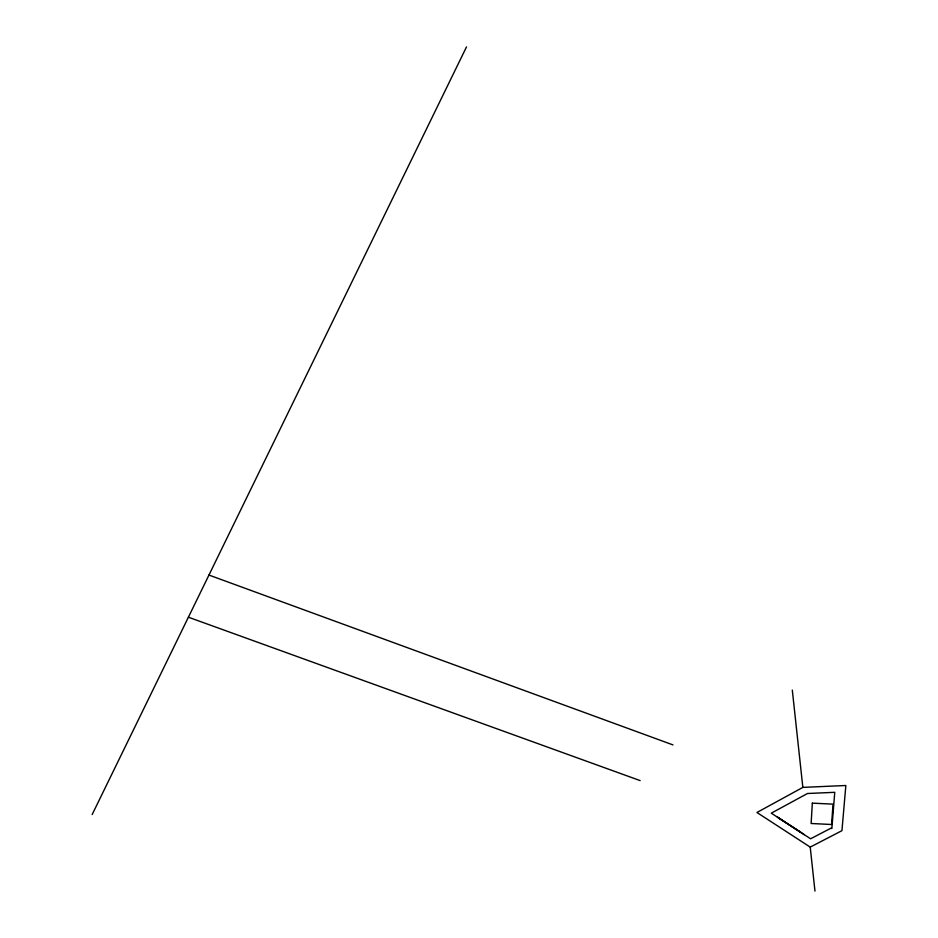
<?xml version="1.0" encoding="UTF-8"?>
<svg xmlns="http://www.w3.org/2000/svg" width="938" height="938" viewBox="0 0 938 938"><rect width="100%" height="100%" fill="white"/><g stroke="black" fill="none" stroke-linecap="round" stroke-linejoin="round"><path stroke-width="1.41" d="M92.159 814.559L466.514 46.9M810.221 847.108L841.949 830.669L845.841 785.493L802.846 787.392L756.943 812.496L810.221 847.108L814.97 891.1M804.288 834.656L777.403 817.104L810.608 838.795L831.127 828.09L831.854 828.559L834.761 792.317L807.489 793.501L771.282 813.164L800.513 832.194M188.397 617.204L640.15 780.604M208.951 575.053L672.968 744.901M792.305 690.11L802.846 787.392M812.331 803.151L811.124 823.494L831.584 824.502L833.038 804.136L812.331 803.151"/></g></svg>
